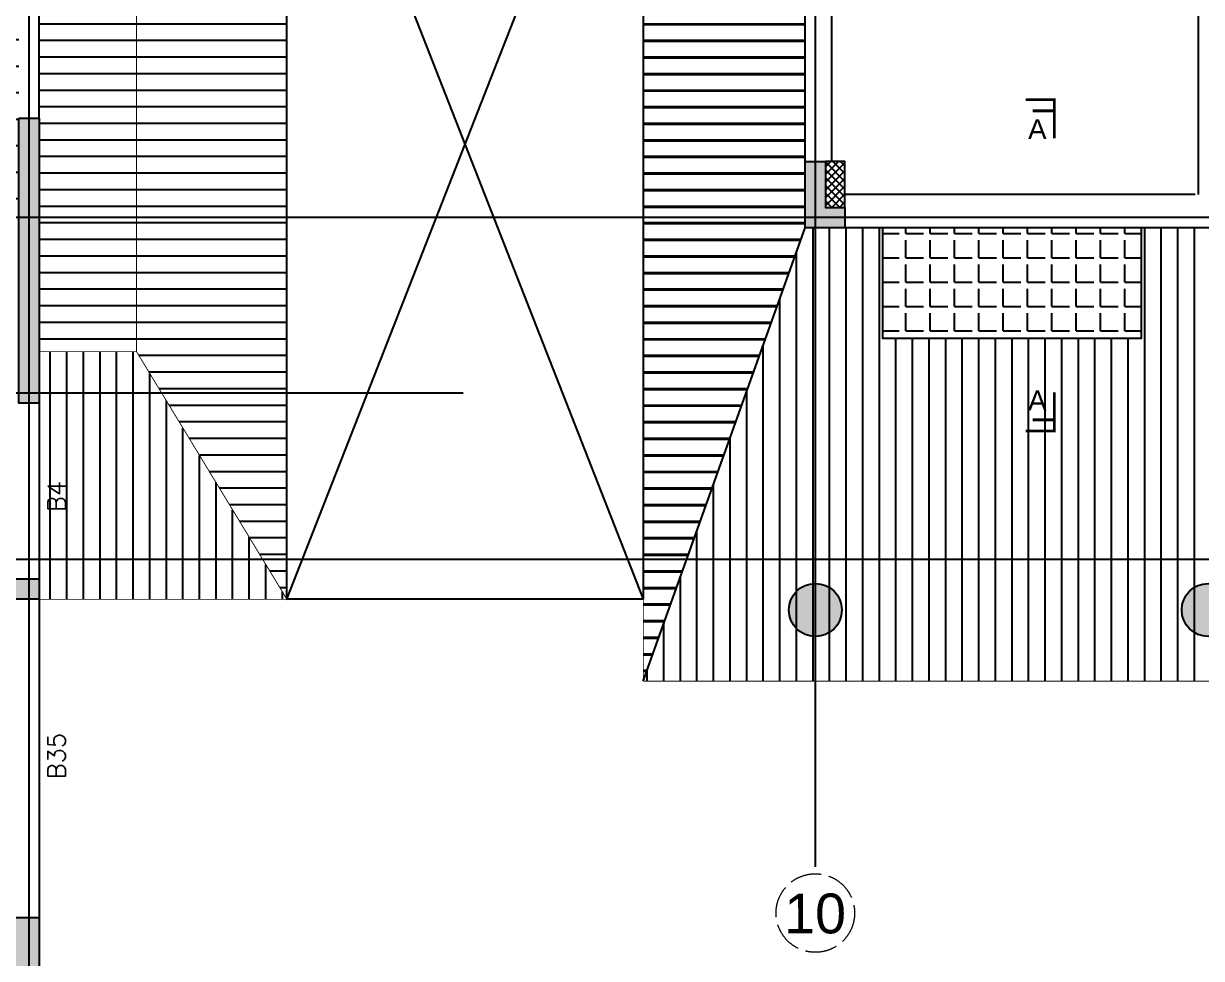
# Model space of a CAD drawing. Header units: millimetres. Extents: x 1772430 to 1864909, y -1443517 to -1381610.
# Drawn here: x 1804198 to 1817517, y -1422258 to -1411686 of the extents above; entities that cross this region are included whole.
import ezdxf

# ---------------------------------------------------------------- set-up
doc = ezdxf.new("R2010")
doc.units = ezdxf.units.MM
doc.header["$LTSCALE"] = 100
doc.header["$MEASUREMENT"] = 0
for name, pattern in [('1', [0]), ('ACAD_ISO02W100', [15, 12, -3]), ('CENTER2', [28.575, 19.05, -3.175, 3.175, -3.175]), ('CONTINOUS', [0]), ('DASHED', [0.75, 0.5, -0.25]), ('DOT', [0.25, 0, -0.25]), ('HIDDEN', [0.375, 0.25, -0.125])]:
    doc.linetypes.add(name, pattern=pattern)
for name, color, linetype in [('BEAM NO', 7, '1'), ('BEAM-230X600', 150, 'Continuous'), ('BEAM-300X450', 6, 'Continuous'), ('BEAM-300X600', 4, 'Continuous'), ('BEAM-450X750', 134, 'Continuous'), ('Projection', 5, 'Continuous'), ('Roof', 7, 'Continuous'), ('S-STRU. CUTOUT', 3, 'Continuous'), ('Stair', 7, 'Continuous'), ('STR.COLUMN', 1, 'Continuous'), ('SUNK-HATCH', 8, 'Continuous')]:
    doc.layers.add(name, color=color, linetype=linetype)
for name, color, linetype, lineweight in [('CENTER_LINE', 8, 'CENTER2', 25), ('GRID', 252, 'ACAD_ISO02W100', 9), ('LEADER', 191, 'Continuous', 15), ('SECTION TEXT', 7, 'Continuous', 25)]:
    doc.layers.add(name, color=color, linetype=linetype, lineweight=lineweight)
doc.styles.add('1-100', font='arial.ttf', dxfattribs={"height": 120})
doc.styles.add('ARIAL', font='arial.ttf')
doc.styles.add('ROMANS', font='romans.shx')
doc.styles.get("Standard").update_dxf_attribs({"font": 'arial.ttf'})
doc.dimstyles.new('DIM 1-100 1', dxfattribs={"dimtxt": 200, "dimasz": 100, "dimexe": 50, "dimexo": 50, "dimgap": 50, "dimtad": 1, "dimdec": 1, "dimrnd": 5, "dimzin": 0, "dimdsep": 46, "dimtxsty": 'Standard', "dimblk": 'ARCHTICK', "dimcen": 100, "dimdle": 100, "dimclrd": 256, "dimclre": 256, "dimclrt": 256, "dimadec": 0, "dimazin": 0, "dimtfac": 1, "dimtdec": 1, "dimtix": 1, "dimtofl": 0, "dimtmove": 1, "dimatfit": 3, "dimldrblk": 'OPEN90', "dimfxl": 1, "dimtolj": 1, "dimtzin": 0, "dimlwd": -1, "dimlwe": -1, "dimarcsym": 0})

# ---------------------------------------------------------------- blocks, each defined once
blk = doc.blocks.new('Roof')
at = {"layer": 'Roof'}
h = blk.add_hatch(dxfattribs=at)
h.set_pattern_fill('ANSI31', color=8, scale=1500, angle=135)
h.paths.add_polyline_path([(1805476, -1419511), (1804376, -1419511), (1804376, -1412025), (1805476, -1412025)])
h = blk.add_hatch(dxfattribs=at)
h.set_pattern_fill('ANSI31', color=8, scale=1500, angle=135)
h.paths.add_polyline_path([(1805476, -1412026), (1805476, -1419511), (1807176, -1422310), (1807176, -1412026)])
h = blk.add_hatch(dxfattribs=at)
h.set_pattern_fill('ANSI31', color=8, scale=1500, angle=135)
h.paths.add_polyline_path([(1811206, -1412024), (1813036, -1412024), (1813036, -1418111), (1811206, -1423236)])
h = blk.add_hatch(dxfattribs=at)
h.set_pattern_fill('ANSI31', color=8, scale=1500, angle=45)
h.paths.add_polyline_path([(1839064, -1418109), (1839064, -1419359), (1836134, -1419359), (1836134, -1418109), (1834619, -1418109), (1834619, -1419359), (1831689, -1419359), (1831689, -1418109), (1830174, -1418109), (1830174, -1419359), (1827244, -1419359), (1827244, -1418110), (1825729, -1418110), (1825729, -1419359), (1822799, -1419359), (1822799, -1418110), (1821284, -1418110), (1821284, -1419359), (1818354, -1419359), (1818354, -1418110), (1816839, -1418110), (1816839, -1419359), (1813909, -1419359), (1813909, -1418110), (1813036, -1418110), (1813036, -1418109), (1811206, -1423236), (1852236, -1423236), (1844736, -1415813), (1844736, -1418109), (1839064, -1418109)], is_closed=False)
h = blk.add_hatch(dxfattribs=at)
h.set_pattern_fill('ANSI31', color=8, scale=1500, angle=45)
h.paths.add_polyline_path([(1805476, -1419511), (1807176, -1422311), (1804376, -1422311), (1804376, -1419511)])
at = {"layer": 'Roof', "color": 6, "const_width": 10}
for points in [[(1805476, -1419511), (1804376, -1419511), (1804376, -1412025), (1805476, -1412025)], [(1805476, -1412026), (1805476, -1419511), (1807176, -1422310), (1807176, -1412026)], [(1852236, -1423240), (1811206, -1423236), (1811206, -1412024), (1813036, -1412024), (1813036, -1418110), (1844736, -1418109), (1844736, -1415813)], [(1805476, -1419511), (1807176, -1422311), (1804376, -1422311), (1804376, -1419511)]]:
    blk.add_lwpolyline(points, close=True, dxfattribs=at)
blk.add_lwpolyline([(1813036, -1418109), (1811206, -1423236)], dxfattribs=at)
blk = doc.blocks.new('FIRST FLOOR COLUMNS')
at = {"layer": 'CENTER_LINE', "ltscale": 50}
for p, q in [((20445, -42203), (20445, 11430)), ((29335, -25588), (29335, 11430)), ((68022, -18245), (-4699, -18245)), ((25354, -20230), (-4699, -20230)), ((68022, -22110), (-4699, -22110))]:
    blk.add_line(p, q, dxfattribs=at)
at = {"layer": 'GRID', "ltscale": 0.3}
blk.add_circle((29335, -26109), 444, dxfattribs=at)
at = {"layer": 'GRID', "ltscale": 0.3, "style": '1-100', "oblique": 0}
blk.add_text('10', height=450, rotation=0.0553, dxfattribs=at).set_placement((28983, -26339))
blk = doc.blocks.new('_ArchTick')
at = {"color": 0, "linetype": 'ByBlock', "const_width": 0.15}
blk.add_lwpolyline([(-0.5, -0.5), (0.5, 0.5)], dxfattribs=at)
blk = doc.blocks.new('_Open90')
at = {"color": 0, "linetype": 'ByBlock', "lineweight": -2}
for p, q in [((-0.5, 0.5), (0, 0)), ((0, 0), (-1, 0)), ((0, 0), (-0.5, -0.5))]:
    blk.add_line(p, q, dxfattribs=at)
blk = doc.blocks.new('COL')
at = {"layer": 'STR.COLUMN', "transparency": 33554687}
h = blk.add_hatch(color=256, dxfattribs=at)
h.dxf.hatch_style = 1
h.paths.add_polyline_path([(1804146, -1416869), (1804146, -1420094), (1804376, -1420094), (1804376, -1416869)])
h = blk.add_hatch(color=256, dxfattribs=at)
h.dxf.hatch_style = 1
h.paths.add_polyline_path([(1813036, -1418109), (1813486, -1418109), (1813486, -1417879), (1813266, -1417879), (1813266, -1417359), (1813036, -1417359)])
at = {"layer": 'STR.COLUMN'}
h = blk.add_hatch(dxfattribs=at)
h.set_pattern_fill('ANSI37', color=8, scale=500)
h.set_pattern_definition([(45, (-37780, -239966.35), (-44.1941738, 44.1941738), []), (135, (-37780, -239966.35), (-44.1941738, -44.1941738), [])])
h.paths.add_polyline_path([(1813266, -1417879), (1813486, -1417879), (1813486, -1417359), (1813266, -1417359)])
at = {"layer": 'STR.COLUMN', "transparency": 33554687}
h = blk.add_hatch(color=256, dxfattribs=at)
h.dxf.hatch_style = 1
h.paths.add_polyline_path([(1803776, -1422079), (1803776, -1422309), (1804376, -1422309), (1804376, -1422079)])
h = blk.add_hatch(color=256, dxfattribs=at)
h.dxf.hatch_style = 1
h.paths.add_polyline_path([(1804076, -1425909), (1804076, -1427709), (1804376, -1427709), (1804376, -1425909)])
at = {"layer": 'STR.COLUMN', "color": 5}
blk.add_lwpolyline([(1804146, -1416869), (1804376, -1416869), (1804376, -1420094), (1804146, -1420094), (1804146, -1416869)], dxfattribs=at)
for points in [[(1813036, -1417359), (1813266, -1417359), (1813266, -1417879), (1813486, -1417879), (1813486, -1418109), (1813036, -1418109), (1813036, -1417359)], [(1813266, -1417879), (1813486, -1417879), (1813486, -1417359), (1813266, -1417359)], [(1804376, -1422079), (1804376, -1422309), (1803776, -1422309), (1803776, -1422079), (1804376, -1422079)], [(1804076, -1425909), (1804376, -1425909), (1804376, -1427709), (1804076, -1427709), (1804076, -1425909)]]:
    blk.add_lwpolyline(points, close=True, dxfattribs=at)
blk = doc.blocks.new('Col_600 Dia')
at = {"layer": 'STR.COLUMN'}
h = blk.add_hatch(color=5, dxfattribs=at)
h.dxf.hatch_style = 1
edge = h.paths.add_edge_path()
edge.add_arc((1853154, -1399374), 300, 0, 360)
blk.add_circle((1853154, -1399374), 300, dxfattribs=at)
blk = doc.blocks.new('Elevation_Col')
at = {"layer": 'STR.COLUMN'}
for p in [(-40003, -23058), (-35560, -23058)]:
    blk.add_blockref('Col_600 Dia', p, dxfattribs=at)
blk = doc.blocks.new('G$C1250C493')
at = {"layer": 'Stair', "color": 251, "linetype": 'DASHED', "ltscale": 0.5}
for p, q in [((-3300, -2885), (-1800, -2885)), ((-3300, -3185), (-1800, -3185)), ((0, -3360), (-1500, -3360)), ((-3300, -3485), (-1800, -3485)), ((0, -3660), (-1500, -3660)), ((-3300, -3785), (-1800, -3785)), ((-3300, -4085), (-1800, -4085)), ((-3300, -4385), (-1800, -4385)), ((-3300, -4685), (-1800, -4685)), ((-3300, -4985), (-1800, -4985)), ((-3300, -5285), (-1800, -5285)), ((-3300, -5585), (-1800, -5585)), ((-3300, -5885), (-1800, -5885))]:
    blk.add_line(p, q, dxfattribs=at)
at = {"layer": 'Stair', "color": 251}
for p, q in [((0, -3960), (-1500, -3960)), ((0, -4260), (-1500, -4260)), ((0, -4560), (-1500, -4560)), ((0, -4860), (-1500, -4860)), ((0, -5160), (-1500, -5160)), ((0, -5460), (-1500, -5460)), ((0, -5760), (-1500, -5760)), ((0, -6060), (-1500, -6060)), ((0, -6360), (-1500, -6360))]:
    blk.add_line(p, q, dxfattribs=at)
at = {"layer": 'Stair', "color": 251, "linetype": 'DASHED', "ltscale": 200}
for points in [[(-1800, -2885), (-1800, -6360), (-1500, -6360), (-1500, -2885)], [(-1750, -2935), (-1750, -6310), (-1550, -6310), (-1550, -2935)]]:
    blk.add_lwpolyline(points, close=True, dxfattribs=at)
at = {"layer": 'Stair', "color": 251}
blk.add_lwpolyline([(-1731, -4006), (-799, -3820), (-828, -3673), (-672, -3948), (-701, -3801), (231, -3614)], dxfattribs=at)
at = {"layer": 'Stair', "color": 251, "insert": (-927, -6423), "char_height": 200, "width": 404.63, "attachment_point": 1, "style": '1-100'}
blk.add_mtext('UP', dxfattribs=at)
at = {"layer": 'Stair', "color": 251}
for points, override in [([(-750, -3660), (-750, -2135), (-2550, -2135), (-2550, -5885)], {"dimasz": 300}), ([(-750, -3960), (-750, -6360)], {"dimasz": 300, "dimldrblk": 'Open90'})]:
    blk.add_leader(points, dimstyle='DIM 1-100 1', override=override, dxfattribs=at)

msp = doc.modelspace()

# ---------------------------------------------------------------- hatches: boundary and pattern name
at = {"layer": 'Roof'}
h = msp.add_hatch(dxfattribs=at)
h.set_pattern_fill('ANSI31', color=8, scale=1500, angle=135)
h.set_pattern_definition([(180, (0, 4114.14), (-2e-14, -187.5), [])])
h.paths.add_polyline_path([(1811205.8, -1419122.1), (1813035.8, -1413994.7), (1813036.1, -1407909.7), (1811205.8, -1407909.7)])
at = {"layer": 'SUNK-HATCH', "linetype": 'Continuous', "transparency": 33554559}
h = msp.add_hatch(dxfattribs=at)
h.set_pattern_fill('ANGLE', color=8, scale=1000)
h.set_pattern_definition([(0, (0, 4114.14), (0, 275), [200, -75]), (90, (0, 4114.14), (-275, 2e-14), [200, -75])])
h.paths.add_polyline_path([(1813908.9, -1413995.1), (1813908.9, -1415245.1), (1816838.9, -1415245.1), (1816838.9, -1413994.7), (1813908.9, -1413994.7)], is_closed=False)

# ---------------------------------------------------------------- linework, layer by layer
at = {"layer": 'BEAM-230X600', "linetype": 'CONTINOUS', "ltscale": 750}
for p, q in [((1804376.1, -1412754.7), (1804376.1, -1408059.7)), ((1804376.1, -1415979.7), (1804376.1, -1418194.7))]:
    msp.add_line(p, q, dxfattribs=at)
at = {"layer": 'BEAM-230X600', "linetype": 'HIDDEN', "ltscale": 750}
msp.add_line((1817484.1, -1413619.7), (1817484.1, -1409260.1), dxfattribs=at)
at = {"layer": 'BEAM-300X450', "linetype": 'CONTINOUS', "ltscale": 750}
msp.add_line((1804376.1, -1418194.7), (1804376.1, -1421794.7), dxfattribs=at)
at = {"layer": 'BEAM-300X600', "linetype": 'CONTINOUS', "ltscale": 750}
msp.add_line((1813036.1, -1413244.7), (1813036.1, -1408059.7), dxfattribs=at)
at = {"layer": 'BEAM-300X600', "linetype": 'HIDDEN', "ltscale": 750}
msp.add_line((1813336.1, -1413244.7), (1813336.1, -1409260.1), dxfattribs=at)
at = {"layer": 'BEAM-450X750', "linetype": 'HIDDEN', "ltscale": 750}
msp.add_line((1817446.1, -1413619.7), (1813486.1, -1413619.7), dxfattribs=at)
at = {"layer": 'BEAM-450X750', "linetype": 'CONTINOUS', "ltscale": 750}
msp.add_line((1821706.1, -1413994.7), (1813486.1, -1413994.7), dxfattribs=at)
at = {"layer": 'LEADER', "linetype": 'DOT', "ltscale": 250}
msp.add_line((1815853.1, -1415855), (1815853.1, -1412985.5), dxfattribs=at)
at = {"layer": 'LEADER'}
for points in [[(1815609.3, -1412672.2, 32.4, 32.4, 0), (1815853.1, -1412672.2, 32.4, 32.4, 0), (1815853.1, -1412985.5, 32.4, 32.4, 0), (1815853.1, -1412546.1, 32.4, 32.4, 0), (1815528, -1412546.1, 0, 0, 0)], [(1815609.3, -1416168.3, 32.4, 32.4, 0), (1815853.1, -1416168.3, 32.4, 32.4, 0), (1815853.1, -1415855, 32.4, 32.4, 0), (1815853.1, -1416294.4, 32.4, 32.4, 0), (1815528, -1416294.4, 0, 0, 0)]]:
    msp.add_lwpolyline(points, format="xyseb", dxfattribs=at)
at = {"layer": 'Projection', "linetype": 'CONTINOUS', "ltscale": 750}
msp.add_lwpolyline([(1813908.9, -1413995.1), (1813908.9, -1415245.1), (1816838.9, -1415245.1), (1816838.9, -1413995.3)], dxfattribs=at)
at = {"layer": 'Roof', "color": 6}
msp.add_line((1811205.8, -1419122.1), (1813035.8, -1413994.7), dxfattribs=at)
at = {"layer": 'S-STRU. CUTOUT', "ltscale": 750}
for p, q in [((1807176.1, -1418196.4), (1811205.8, -1407909.7)), ((1807176.1, -1407909.7), (1811205.8, -1418196.4)), ((1813036.1, -1413994.7), (1813035.8, -1413994.7))]:
    msp.add_line(p, q, dxfattribs=at)
msp.add_lwpolyline([(1811205.8, -1418196.4), (1807176.1, -1418196.4), (1807176.1, -1407909.7), (1811205.8, -1407909.7)], close=True, dxfattribs=at)

# ---------------------------------------------------------------- block references
at = {"color": 251}
msp.add_blockref('G$C1250C493', (1804146.1, -1407309.7), dxfattribs=at)
at = {"layer": 'GRID'}
msp.add_blockref('FIRST FLOOR COLUMNS', (1783816.1, -1395636.1), dxfattribs=at)
at = {"layer": 'Roof'}
msp.add_blockref('Roof', (0, 4114.1), dxfattribs=at)
at = {"layer": 'STR.COLUMN'}
for name in ['Elevation_Col', 'COL']:
    msp.add_blockref(name, (0, 4114.1), dxfattribs=at)

# ---------------------------------------------------------------- texts
at = {"layer": 'BEAM NO', "ltscale": 500, "style": 'ROMANS'}
for s, p in [('B4', (1804672.4, -1417209.7, 0)), ('B35', (1804672.4, -1420232.2, 0))]:
    msp.add_text(s, height=200, rotation=89.99997, dxfattribs=at).set_placement(p)
at = {"layer": 'SECTION TEXT', "style": 'ARIAL'}
for p in [(1815556.3, -1412992.3), (1815556.3, -1416060.4)]:
    msp.add_text('A', height=225, dxfattribs=at).set_placement(p)

doc.saveas('drawing.dxf')
